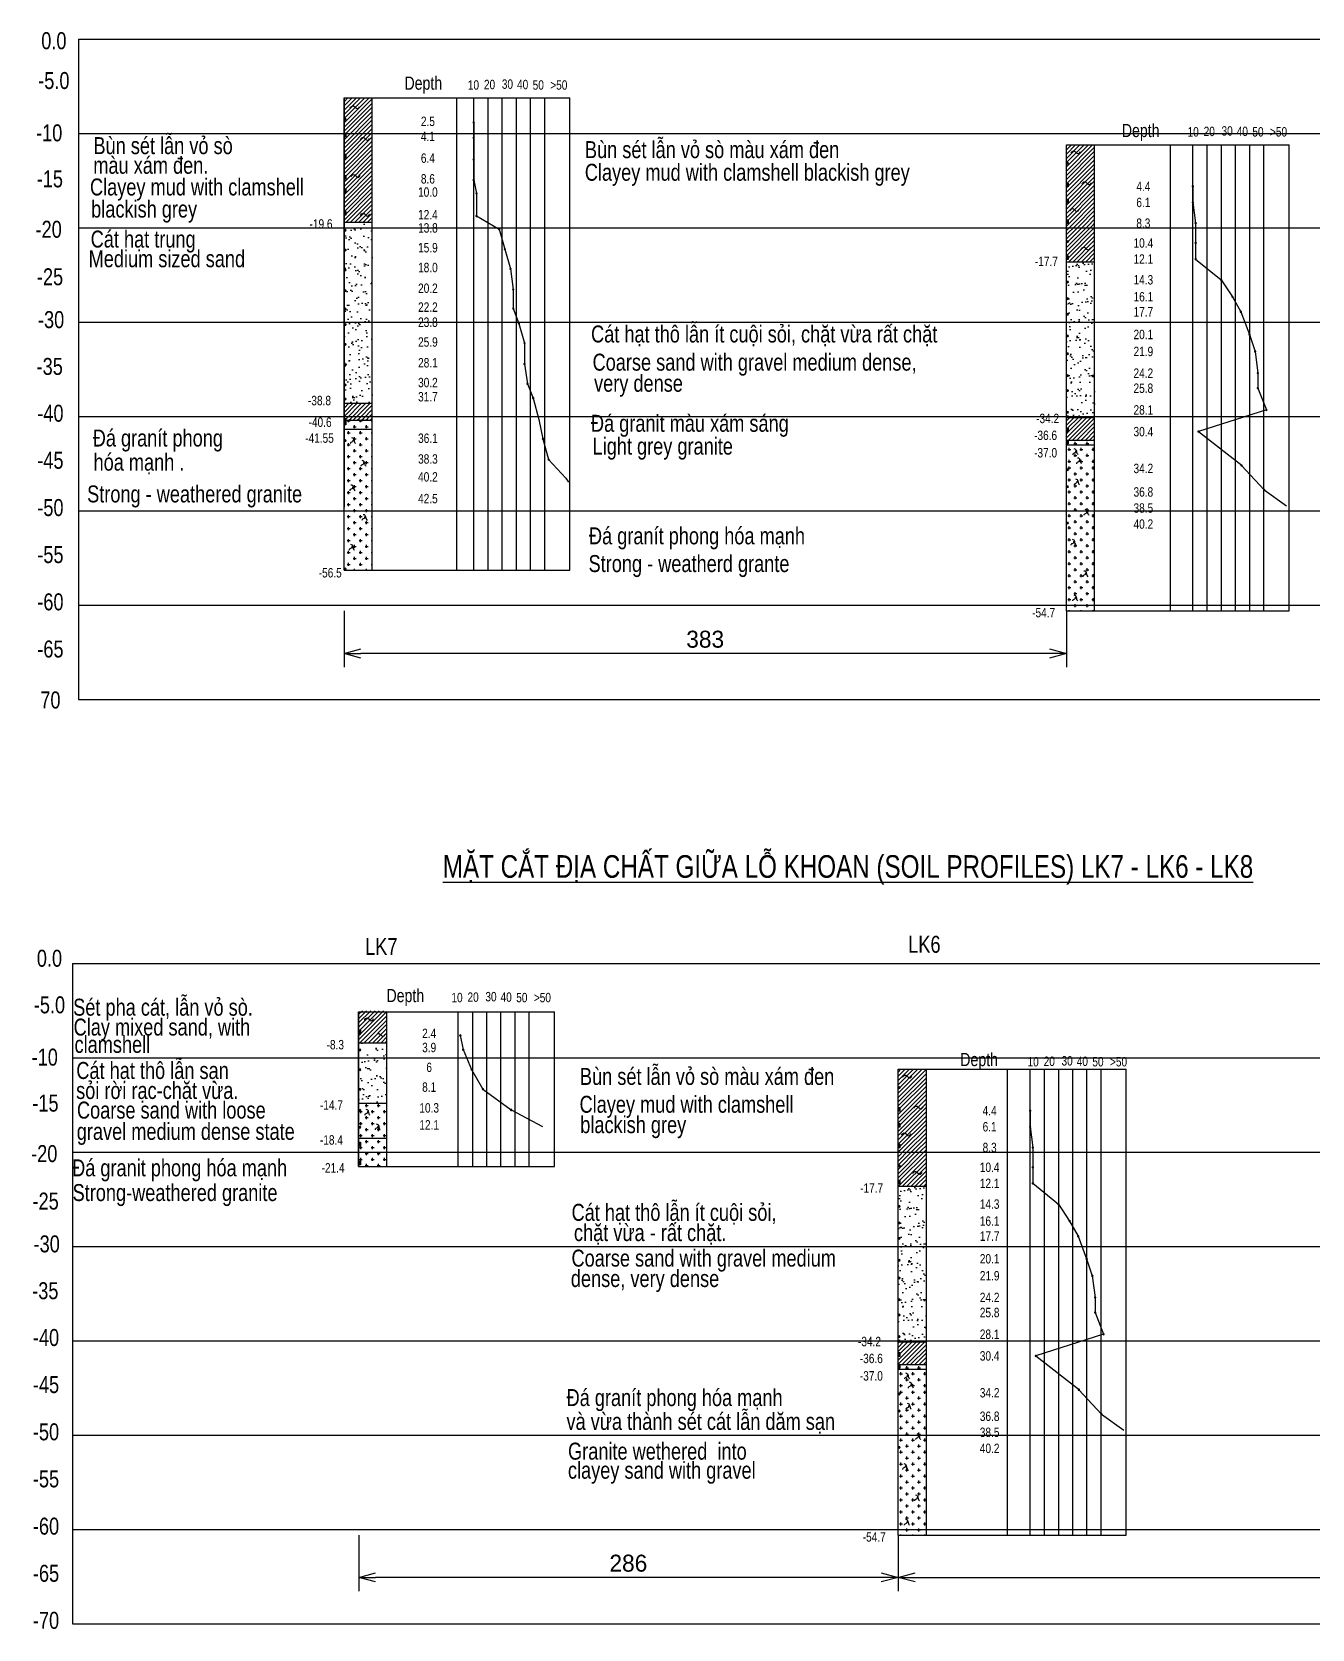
# Model space of a CAD drawing. Header units: millimetres. Extents: x -460 to 3871, y -2191 to 1614.
# Drawn here: x -460 to 219, y -568 to 279 of the extents above; entities that cross this region are included whole.
import ezdxf
from ezdxf.enums import TextEntityAlignment as Align

# ---------------------------------------------------------------- set-up
doc = ezdxf.new("R2010")
doc.units = ezdxf.units.MM
for name, color, linetype in [('03_Dimension line', 4, 'Continuous'), ('ANN-SMTEXT', 4, 'Continuous'), ('HATCH', 8, 'Continuous'), ('Layer1', 7, 'Continuous'), ('Layer3', 7, 'Continuous'), ('Layer4', 7, 'Continuous'), ('Layer5', 7, 'Continuous'), ('LEGEND', 7, 'Continuous')]:
    doc.layers.add(name, color=color, linetype=linetype)
doc.layers.add('SPT Lines', color=7, linetype='Continuous', lineweight=30)
doc.styles.add('Kich Thuoc', font='vn_vni.shx')
doc.styles.add('vn_vni', font='vn_vni.shx', dxfattribs={"width": 0.8})
doc.dimstyles.new('D500', dxfattribs={"dimscale": 6, "dimtxt": 1.5, "dimasz": 1.5, "dimexe": 1.2, "dimexo": 0, "dimgap": 0.5, "dimtad": 1, "dimdec": 0, "dimzin": 0, "dimdsep": 46, "dimtxsty": 'Kich Thuoc', "dimblk": 'OPEN30', "dimcen": 0.09, "dimclrd": 256, "dimclre": 256, "dimclrt": 256, "dimadec": 0, "dimazin": 0, "dimtfac": 1, "dimtdec": 0, "dimtmove": 0, "dimatfit": 3, "dimldrblk": 'OPEN30', "dimfxl": 1, "dimtolj": 1, "dimtzin": 0, "dimarcsym": 0})
pattern_1 = [(0, (-975.5136, -412.863), (3.175, 3.175), [1.5875, -4.7625]), (90, (-974.7198, -413.6568), (-3.175, 3.175), [1.5875, -4.7625])]

# ---------------------------------------------------------------- blocks, each defined once
blk = doc.blocks.new('WeaSym')
at = {"layer": 'Layer5'}
for points, knots in [([(0.29, 0.4), (0.22, 0.37), (0.1, 0.31), (-0.13, 0.23), (-0.3, -0.06), (-0.19, -0.64), (-0.96, -0.88), (-1.56, -1.18), (-1.63, -1.55), (-1.66, -1.7)], [0, 0, 0, 0, 0.248602, 0.391484, 0.732345, 1.135543, 1.988104, 2.650597, 3.069283, 3.069283, 3.069283, 3.069283]), ([(-1.03, 1.5), (-0.7, 1.41), (-0.06, 1.23), (0.35, 0.2), (0.38, -0.85), (0.85, -1.43), (1.06, -1.68)], [0, 0, 0, 0, 0.980013, 1.868212, 3.088691, 4.043605, 4.043605, 4.043605, 4.043605])]:
    blk.add_open_spline(points, degree=3, knots=knots, dxfattribs=at)
blk = doc.blocks.new('Mud')
at = {"layer": 'Layer1'}
blk.add_open_spline([(-2.54, -0.48), (-2.35, -0.21), (-2.01, 0.28), (-1.25, 0.76), (-0.41, 0.43), (0.13, -0.11), (0.69, -0.75), (1.53, -0.95), (2.04, -0.32), (2.26, 0.06), (2.38, 0.27)], degree=3, knots=[0, 0, 0, 0, 1.010535, 1.796684, 2.438777, 3.51977, 4.07449, 5.00931, 5.585625, 6.332998, 6.332998, 6.332998, 6.332998], dxfattribs=at)
blk = doc.blocks.new('_Open30')
at = {"color": 0, "linetype": 'ByBlock', "lineweight": -2}
for p, q in [((-1, 0.268), (0, 0)), ((0, 0), (-1, -0.268)), ((0, 0), (-1, 0))]:
    blk.add_line(p, q, dxfattribs=at)
blk = doc.blocks.new('*D9')
at = {"layer": '03_Dimension line', "lineweight": -2, "transparency": 16777216}
for p, q in [((-294.51, -27.86), (-294.51, -57.67)), ((88.49, -27.86), (88.49, -57.67)), ((79.49, -50.47), (-285.51, -50.47))]:
    blk.add_line(p, q, dxfattribs=at)
at = {"layer": 'DEFPOINTS', "color": 0, "transparency": 16777216}
for p in [(-294.51, -27.86), (88.49, -27.86), (-294.51, -50.47)]:
    blk.add_point(p, dxfattribs=at)
at = {"layer": '03_Dimension line', "lineweight": -2, "transparency": 16777216, "xscale": 9, "yscale": 9, "zscale": 9, "rotation": 180}
blk.add_blockref('_Open30', (-294.51, -50.47), dxfattribs=at)
at = {"layer": '03_Dimension line', "lineweight": -2, "transparency": 16777216, "xscale": 9, "yscale": 9, "zscale": 9}
blk.add_blockref('_Open30', (88.49, -50.47), dxfattribs=at)
at = {"layer": '03_Dimension line', "transparency": 16777216, "insert": (-103.01, -42.97), "char_height": 9, "attachment_point": 5, "style": 'Kich Thuoc'}
blk.add_mtext('\\A1;383', dxfattribs=at)
blk = doc.blocks.new('*D12')
at = {"layer": '03_Dimension line', "lineweight": -2, "transparency": 16777216}
for p, q in [((-286.74, -517.87), (-286.74, -547.51)), ((-0.75, -517.87), (-0.75, -547.51)), ((-9.75, -540.31), (-277.74, -540.31))]:
    blk.add_line(p, q, dxfattribs=at)
at = {"layer": 'DEFPOINTS', "color": 0, "transparency": 16777216}
for p in [(-286.74, -517.87), (-0.75, -517.87), (-286.74, -540.31)]:
    blk.add_point(p, dxfattribs=at)
at = {"layer": '03_Dimension line', "lineweight": -2, "transparency": 16777216, "xscale": 9, "yscale": 9, "zscale": 9, "rotation": 180}
blk.add_blockref('_Open30', (-286.74, -540.31), dxfattribs=at)
at = {"layer": '03_Dimension line', "lineweight": -2, "transparency": 16777216, "xscale": 9, "yscale": 9, "zscale": 9}
blk.add_blockref('_Open30', (-0.75, -540.31), dxfattribs=at)
at = {"layer": '03_Dimension line', "transparency": 16777216, "insert": (-143.75, -532.81), "char_height": 9, "attachment_point": 5, "style": 'Kich Thuoc'}
blk.add_mtext('\\A1;286', dxfattribs=at)
blk = doc.blocks.new('*D13')
at = {"layer": '03_Dimension line', "lineweight": -2, "transparency": 16777216}
for p, q in [((-0.75, -517.87), (-0.75, -547.51)), ((567.25, -517.87), (567.25, -547.51)), ((8.25, -540.31), (558.25, -540.31))]:
    blk.add_line(p, q, dxfattribs=at)
at = {"layer": 'DEFPOINTS', "color": 0, "transparency": 16777216}
for p in [(-0.75, -517.87), (567.25, -517.87), (567.25, -540.31)]:
    blk.add_point(p, dxfattribs=at)
at = {"layer": '03_Dimension line', "lineweight": -2, "transparency": 16777216, "xscale": 9, "yscale": 9, "zscale": 9, "rotation": 180}
blk.add_blockref('_Open30', (-0.75, -540.31), dxfattribs=at)
at = {"layer": '03_Dimension line', "lineweight": -2, "transparency": 16777216, "xscale": 9, "yscale": 9, "zscale": 9}
blk.add_blockref('_Open30', (567.25, -540.31), dxfattribs=at)
at = {"layer": '03_Dimension line', "transparency": 16777216, "insert": (283.25, -532.81), "char_height": 9, "attachment_point": 5, "style": 'Kich Thuoc'}
blk.add_mtext('\\A1;568', dxfattribs=at)

msp = doc.modelspace()

# ---------------------------------------------------------------- hatches: boundary and pattern name
at = {"layer": 'HATCH'}
h = msp.add_hatch(dxfattribs=at)
h.set_pattern_fill('ANSI31', color=256, scale=0.5, style=0)
h.paths.add_polyline_path([(-279.51, 244.14), (-294.51, 244.14), (-294.51, 231.14), (-279.51, 231.14)])
h.paths.add_polyline_path([(-279.51, 231.14), (-294.51, 231.14), (-294.51, 225.39), (-293.51, 225.39), (-293.51, 223.39), (-294.51, 223.39), (-294.51, 214.14), (-293.51, 214.14), (-293.51, 212.14), (-294.51, 212.14), (-294.51, 202.89), (-293.51, 202.89), (-293.51, 200.89), (-294.51, 200.89), (-294.51, 195.89), (-293.51, 195.89), (-293.51, 193.89), (-294.51, 193.89), (-294.51, 183.89), (-293.51, 183.89), (-293.51, 181.89), (-294.51, 181.89), (-294.51, 178.14), (-279.51, 178.14)])
h = msp.add_hatch(dxfattribs=at)
h.set_pattern_fill('ANSI31', color=256, scale=0.5, style=0)
h.paths.add_polyline_path([(103.49, 219.14), (88.49, 219.14), (88.49, 208.64), (103.49, 208.64)])
h.paths.add_polyline_path([(103.49, 208.64), (88.49, 208.64), (88.49, 198.89), (89.49, 198.89), (89.49, 196.89), (88.49, 196.89), (88.49, 190.39), (89.49, 190.39), (89.49, 188.39), (88.49, 188.39), (88.49, 179.39), (89.49, 179.39), (89.49, 177.39), (88.49, 177.39), (88.49, 176.14), (103.49, 176.14)])
h = msp.add_hatch(dxfattribs=at)
h.set_pattern_fill('ANSI31', color=256, scale=0.5, style=0)
h.paths.add_polyline_path([(103.49, 176.14), (88.49, 176.14), (88.49, 161.14), (103.49, 161.14)])
h.paths.add_polyline_path([(103.49, 161.14), (88.49, 161.14), (88.49, 160.39), (89.49, 160.39), (89.49, 158.39), (88.49, 158.39), (88.49, 157.14), (103.49, 157.14)])
h = msp.add_hatch(dxfattribs=at)
h.set_pattern_fill('ANSI31', color=256, scale=0.5, style=0)
h.paths.add_polyline_path([(103.49, 74.64), (88.49, 74.64), (88.49, 68.89), (89.49, 68.89), (89.49, 66.89), (88.49, 66.89), (88.49, 62.64), (89.49, 62.64), (103.49, 62.64)])
h = msp.add_hatch(dxfattribs=at)
h.set_pattern_fill('ANSI31', color=256, scale=0.5, style=0)
h.paths.add_polyline_path([(-271.75, -239.87), (-286.75, -239.87), (-286.75, -250.12), (-285.75, -250.12), (-285.75, -252.12), (-286.75, -252.12), (-286.75, -256.87), (-271.75, -256.87)])
h = msp.add_hatch(dxfattribs=at)
h.set_pattern_fill('ANSI31', color=256, scale=0.5, style=0)
h.paths.add_polyline_path([(14.25, -270.87), (-0.75, -270.87), (-0.75, -281.37), (14.25, -281.37)])
h.paths.add_polyline_path([(14.25, -281.37), (-0.75, -281.37), (-0.75, -291.12), (0.25, -291.12), (0.25, -293.12), (-0.75, -293.12), (-0.75, -299.62), (0.25, -299.62), (0.25, -301.62), (-0.75, -301.62), (-0.75, -310.62), (0.25, -310.62), (0.25, -312.62), (-0.75, -312.62), (-0.75, -313.87), (14.25, -313.87)])
h = msp.add_hatch(dxfattribs=at)
h.set_pattern_fill('ANSI31', color=256, scale=0.5, style=0)
h.paths.add_polyline_path([(14.25, -313.87), (-0.75, -313.87), (-0.75, -328.87), (14.25, -328.87)])
h.paths.add_polyline_path([(14.25, -328.87), (-0.75, -328.87), (-0.75, -329.62), (0.25, -329.62), (0.25, -331.62), (-0.75, -331.62), (-0.75, -332.87), (14.25, -332.87)])
h = msp.add_hatch(dxfattribs=at)
h.set_pattern_fill('ANSI31', color=256, scale=0.5, style=0)
h.paths.add_polyline_path([(14.25, -415.37), (-0.75, -415.37), (-0.75, -421.12), (0.25, -421.12), (0.25, -423.12), (-0.75, -423.12), (-0.75, -427.37), (0.25, -427.37), (14.25, -427.37)])
at = {"layer": 'Layer3'}
h = msp.add_hatch(dxfattribs=at)
h.set_pattern_fill('AR-SAND', color=256, scale=0.15, style=0)
h.set_pattern_definition([(37.5, (-975.5136, 54.137), (-0.240005, 7.3412), [0, -5.7912, 0, -6.477, 0, -6.19125]), (7.5, (-975.514, 54.137), (6.74285, 10.75238), [0, -3.1242, 0, -5.2197, 0, -2.00025]), (327.5, (-980.2, 54.137), (11.864886, 0.02156), [0, -1.905, 0, -6.858, 0, -8.9535]), (317.5, (-980.2, 54.137), (11.45335, 3.34394), [0, -0.9525, 0, -4.4958, 0, -5.1435])])
h.paths.add_polyline_path([(-279.51, 178.14), (-294.51, 178.14), (-294.51, 82.14), (-279.51, 82.14)])
h = msp.add_hatch(dxfattribs=at)
h.set_pattern_fill('AR-SAND', color=256, scale=0.15, style=0)
h.set_pattern_definition([(37.5, (-1012.5136, 29.137), (-0.240005, 7.3412), [0, -5.7912, 0, -6.477, 0, -6.19125]), (7.5, (-1012.514, 29.137), (6.74285, 10.75238), [0, -3.1242, 0, -5.2197, 0, -2.00025]), (327.5, (-1017.2, 29.137), (11.864886, 0.021558), [0, -1.905, 0, -6.858, 0, -8.9535]), (317.5, (-1017.2, 29.137), (11.45335, 3.34394), [0, -0.9525, 0, -4.4958, 0, -5.1435])])
h.paths.add_polyline_path([(103.49, 157.14), (88.49, 157.14), (88.49, 74.64), (103.49, 74.64)])
h = msp.add_hatch(dxfattribs=at)
h.set_pattern_fill('AR-SAND', color=256, scale=0.15, style=0)
h.set_pattern_definition([(37.5, (-1597.751, -429.867), (-0.240005, 7.341199), [0, -5.7912, 0, -6.477, 0, -6.19125]), (7.5, (-1597.751, -429.867), (6.74285, 10.75238), [0, -3.1242, 0, -5.2197, 0, -2.00025]), (327.5, (-1602.4374, -429.867), (11.864886, 0.021558), [0, -1.905, 0, -6.858, 0, -8.9535]), (317.5, (-1602.437, -429.867), (11.45335, 3.34394), [0, -0.9525, 0, -4.4958, 0, -5.1435])])
h.paths.add_polyline_path([(-271.75, -256.87), (-286.75, -256.87), (-286.75, -273.37), (-271.75, -273.37)])
h.paths.add_polyline_path([(-271.75, -273.37), (-286.75, -273.37), (-286.75, -288.87), (-271.75, -288.87)])
h = msp.add_hatch(dxfattribs=at)
h.set_pattern_fill('AR-SAND', color=256, scale=0.15, style=0)
h.set_pattern_definition([(37.5, (-1101.751, -460.867), (-0.240005, 7.3412), [0, -5.7912, 0, -6.477, 0, -6.19125]), (7.5, (-1101.751, -460.867), (6.74285, 10.75238), [0, -3.1242, 0, -5.2197, 0, -2.00025]), (327.5, (-1106.4374, -460.867), (11.864886, 0.021558), [0, -1.905, 0, -6.858, 0, -8.9535]), (317.5, (-1106.437, -460.867), (11.45335, 3.34394), [0, -0.9525, 0, -4.4958, 0, -5.1435])])
h.paths.add_polyline_path([(14.25, -332.87), (-0.75, -332.87), (-0.75, -415.37), (14.25, -415.37)])
at = {"layer": 'Layer4'}
h = msp.add_hatch(dxfattribs=at)
h.set_pattern_fill('ANSI31', color=256, scale=0.5, style=0)
h.set_pattern_definition([(45, (-975.5136, 54.137), (-1.122532, 1.122532), [])])
h.paths.add_polyline_path([(-279.51, 82.14), (-294.51, 82.14), (-294.51, 74.14), (-279.51, 74.14)])
h = msp.add_hatch(dxfattribs=at)
h.set_pattern_fill('ANSI31', color=256, scale=0.5, style=0)
h.set_pattern_definition([(45, (-975.5136, -412.863), (-1.122532, 1.122532), [])])
h.paths.add_polyline_path([(-279.51, 74.14), (-294.51, 74.14), (-294.51, 74.05), (-293.51, 74.05), (-293.51, 73.14), (-279.51, 73.14)])
at = {"layer": 'Layer5'}
h = msp.add_hatch(dxfattribs=at)
h.set_pattern_fill('CROSS', color=256, scale=0.5, style=0)
h.set_pattern_definition(pattern_1)
h.paths.add_polyline_path([(-279.51, 73.14), (-293.51, 73.14), (-293.51, 72.05), (-293.51, 70.76), (-294.51, 70.76), (-294.51, 68.39), (-279.51, 68.39)])
h = msp.add_hatch(dxfattribs=at)
h.set_pattern_fill('CROSS', color=256, scale=0.5, style=0)
h.set_pattern_definition(pattern_1)
h.paths.add_polyline_path([(-279.51, 68.39), (-294.51, 68.39), (-294.51, -6.36), (-279.51, -6.36)])
h = msp.add_hatch(dxfattribs=at)
h.set_pattern_fill('CROSS', color=256, scale=0.5, style=0)
h.set_pattern_definition([(0, (-1012.5136, 29.137), (3.175, 3.175), [1.5875, -4.7625]), (90, (-1011.7198, 28.3432), (-3.175, 3.175), [1.5875, -4.7625])])
h.paths.add_polyline_path([(103.49, 62.64), (89.49, 62.64), (89.49, 60.64), (88.49, 60.64), (88.49, 60.06), (103.49, 60.06)])
h.paths.add_polyline_path([(103.49, 60.06), (88.49, 60.06), (88.49, 49.14), (103.49, 49.14)])
h = msp.add_hatch(dxfattribs=at)
h.set_pattern_fill('CROSS', color=256, scale=0.5, style=0)
h.set_pattern_definition([(0, (-1012.5136, -437.863), (3.175, 3.175), [1.5875, -4.7625]), (90, (-1011.7198, -438.6568), (-3.175, 3.175), [1.5875, -4.7625])])
h.paths.add_polyline_path([(103.49, 49.14), (88.49, 49.14), (88.49, -27.86), (103.49, -27.86)])
h = msp.add_hatch(dxfattribs=at)
h.set_pattern_fill('CROSS', color=256, scale=0.5, style=0)
h.set_pattern_definition([(0, (-1597.751, -429.867), (3.175, 3.175), [1.5875, -4.7625]), (90, (-1596.9574, -430.661), (-3.175, 3.175), [1.5875, -4.7625])])
h.paths.add_polyline_path([(-271.75, -288.87), (-286.75, -288.87), (-286.75, -309.62), (-285.75, -309.62), (-285.75, -311.62), (-286.75, -311.62), (-286.75, -319.62), (-285.75, -319.62), (-285.75, -321.62), (-286.75, -321.62), (-286.75, -322.37), (-271.75, -322.37)])
h = msp.add_hatch(dxfattribs=at)
h.set_pattern_fill('CROSS', color=256, scale=0.5, style=0)
h.set_pattern_definition([(0, (-1101.751, -460.867), (3.175, 3.175), [1.5875, -4.7625]), (90, (-1100.9574, -461.661), (-3.175, 3.175), [1.5875, -4.7625])])
h.paths.add_polyline_path([(14.25, -427.37), (0.25, -427.37), (0.25, -429.37), (-0.75, -429.37), (-0.75, -429.94), (14.25, -429.94)])
h.paths.add_polyline_path([(14.25, -429.94), (-0.75, -429.94), (-0.75, -440.87), (14.25, -440.87)])
h = msp.add_hatch(dxfattribs=at)
h.set_pattern_fill('CROSS', color=256, scale=0.5, style=0)
h.set_pattern_definition([(0, (-1101.751, -927.867), (3.175, 3.175), [1.5875, -4.7625]), (90, (-1100.9574, -928.661), (-3.175, 3.175), [1.5875, -4.7625])])
h.paths.add_polyline_path([(14.25, -440.87), (-0.75, -440.87), (-0.75, -517.87), (14.25, -517.87)])

# ---------------------------------------------------------------- linework, layer by layer
for p, q in [((-294.51, 74.14), (-294.51, 244.14)), ((-279.51, 74.14), (-279.51, 244.14)), ((-234.76, 73.45), (-234.76, 244.14)), ((-234.76, 73.45), (-234.76, 243.45)), ((-225.76, 73.45), (-225.76, 244.14)), ((-218.26, 244.14), (-218.26, 73.45)), ((-210.76, 244.14), (-210.76, 73.45)), ((-203.26, 244.14), (-203.26, 73.45)), ((-195.76, 244.14), (-195.76, 73.45)), ((-188.26, 244.14), (-188.26, 73.45)), ((-174.76, 73.45), (-174.76, 244.14)), ((88.49, -24.86), (88.49, 219.14)), ((88.49, 49.14), (88.49, 219.14)), ((88.49, 73.14), (88.49, 219.14)), ((103.49, 49.14), (103.49, 219.14)), ((143.66, 49.14), (143.66, 219.14)), ((155.54, 49.14), (155.54, 219.14)), ((163.04, 219.14), (163.04, 49.14)), ((170.54, 219.14), (170.54, 49.14)), ((178.04, 219.14), (178.04, 49.14)), ((185.54, 219.14), (185.54, 49.14)), ((193.04, 219.14), (193.04, 49.14)), ((206.54, 49.14), (206.54, 219.14)), ((-294.51, -6.36), (-294.51, 74.14)), ((-279.51, -6.36), (-279.51, 74.14)), ((-234.76, -6.36), (-234.76, 73.45)), ((-234.76, -6.36), (-234.76, 73.45)), ((-225.76, -6.36), (-225.76, 73.45)), ((-218.26, 73.45), (-218.26, -6.36)), ((-210.76, 73.45), (-210.76, -6.36)), ((-203.26, 73.45), (-203.26, -6.36)), ((-195.76, 73.45), (-195.76, -6.36)), ((-188.26, 73.45), (-188.26, -6.36)), ((-174.76, -6.36), (-174.76, 73.45)), ((88.49, -27.86), (88.49, 49.14)), ((103.49, -27.86), (103.49, 49.14)), ((143.66, -27.86), (143.66, 49.14)), ((155.54, -27.86), (155.54, 49.14)), ((163.04, 49.14), (163.04, -27.86)), ((170.54, 49.14), (170.54, -27.86)), ((178.04, 49.14), (178.04, -27.86)), ((185.54, 49.14), (185.54, -27.86)), ((193.04, 49.14), (193.04, -27.86)), ((206.54, -27.86), (206.54, 49.14)), ((-286.75, -322.37), (-286.75, -240.37)), ((-286.75, -322.37), (-286.75, -240.37)), ((-286.74, -322.37), (-286.74, -240.37)), ((-271.75, -322.37), (-271.75, -240.37)), ((-233.96, -322.37), (-233.96, -240.37)), ((-233.96, -321.91), (-233.96, -240.37)), ((-226.46, -240.37), (-226.46, -322.37)), ((-218.96, -240.37), (-218.96, -322.37)), ((-211.46, -240.37), (-211.46, -322.37)), ((-203.96, -240.37), (-203.96, -322.37)), ((-196.46, -240.37), (-196.46, -322.37)), ((-182.96, -322.37), (-182.96, -240.37)), ((-0.75, -416.87), (-0.75, -270.87)), ((-0.75, -440.87), (-0.75, -270.87)), ((-0.75, -514.87), (-0.75, -270.87)), ((14.25, -440.87), (14.25, -270.87)), ((57.36, -440.87), (57.36, -270.87)), ((69.24, -440.87), (69.24, -270.87)), ((76.74, -270.87), (76.74, -440.87)), ((84.24, -270.87), (84.24, -440.87)), ((91.74, -270.87), (91.74, -440.87)), ((99.24, -270.87), (99.24, -440.87)), ((106.74, -270.87), (106.74, -440.87)), ((120.24, -440.87), (120.24, -270.87)), ((-0.75, -517.87), (-0.75, -440.87)), ((14.25, -517.87), (14.25, -440.87)), ((57.36, -517.87), (57.36, -440.87)), ((69.24, -517.87), (69.24, -440.87)), ((76.74, -440.87), (76.74, -517.87)), ((84.24, -440.87), (84.24, -517.87)), ((91.74, -440.87), (91.74, -517.87)), ((99.24, -440.87), (99.24, -517.87)), ((106.74, -440.87), (106.74, -517.87)), ((120.24, -517.87), (120.24, -440.87))]:
    msp.add_line(p, q)
at = {"color": 5}
for points in [[(-435.32, 275.14), (348.21, 275.14)], [(-435.32, 225.14), (348.21, 225.14)], [(-435.32, 175.14), (348.21, 175.14)], [(-435.32, 125.14), (348.21, 125.14)], [(-435.32, 75.14), (348.21, 75.14)], [(-435.32, 25.14), (348.21, 25.14)], [(-435.32, -24.86), (348.21, -24.86)], [(-435.32, -74.86), (348.21, -74.86)], [(-438.44, -214.87), (749.59, -214.87)], [(-438.44, -264.87), (749.59, -264.87)], [(-438.44, -314.87), (749.59, -314.87)], [(-438.44, -364.87), (749.59, -364.87)], [(-438.44, -414.87), (749.59, -414.87)], [(-438.44, -464.87), (749.59, -464.87)], [(-438.44, -514.87), (749.59, -514.87)], [(-438.44, -564.87), (749.59, -564.87)]]:
    msp.add_lwpolyline(points, dxfattribs=at)
for points in [[(-294.51, 244.14), (-174.76, 244.14)], [(88.49, 219.14), (206.54, 219.14)], [(-286.75, -240.37), (-182.96, -240.37)], [(-0.75, -270.87), (120.24, -270.87)]]:
    msp.add_lwpolyline(points)
for points in [[(-294.51, 223.39), (-294.51, 225.39), (-293.51, 225.39), (-293.51, 223.39)], [(-294.51, 212.14), (-294.51, 214.14), (-293.51, 214.14), (-293.51, 212.14)], [(-294.51, 200.89), (-294.51, 202.89), (-293.51, 202.89), (-293.51, 200.89)], [(-294.51, 193.89), (-294.51, 195.89), (-293.51, 195.89), (-293.51, 193.89)], [(88.49, 196.89), (88.49, 198.89), (89.49, 198.89), (89.49, 196.89)], [(88.49, 188.39), (88.49, 190.39), (89.49, 190.39), (89.49, 188.39)], [(-294.51, 181.89), (-294.51, 183.89), (-293.51, 183.89), (-293.51, 181.89)], [(88.49, 177.39), (88.49, 179.39), (89.49, 179.39), (89.49, 177.39)], [(88.49, 158.39), (88.49, 160.39), (89.49, 160.39), (89.49, 158.39)], [(-294.51, 72.05), (-294.51, 74.05), (-293.51, 74.05), (-293.51, 72.05)], [(-294.51, 70.76), (-294.51, 72.76), (-293.51, 72.76), (-293.51, 70.76)], [(88.49, 66.89), (88.49, 68.89), (89.49, 68.89), (89.49, 66.89)], [(88.49, 60.64), (88.49, 62.64), (89.49, 62.64), (89.49, 60.64)], [(-286.75, -252.12), (-286.75, -250.12), (-285.75, -250.12), (-285.75, -252.12)], [(-0.75, -293.12), (-0.75, -291.12), (0.25, -291.12), (0.25, -293.12)], [(-0.75, -301.62), (-0.75, -299.62), (0.25, -299.62), (0.25, -301.62)], [(-286.75, -311.62), (-286.75, -309.62), (-285.75, -309.62), (-285.75, -311.62)], [(-0.75, -312.62), (-0.75, -310.62), (0.25, -310.62), (0.25, -312.62)], [(-286.75, -321.62), (-286.75, -319.62), (-285.75, -319.62), (-285.75, -321.62)], [(-0.75, -331.62), (-0.75, -329.62), (0.25, -329.62), (0.25, -331.62)], [(-0.75, -423.12), (-0.75, -421.12), (0.25, -421.12), (0.25, -423.12)], [(-0.75, -429.37), (-0.75, -427.37), (0.25, -427.37), (0.25, -429.37)]]:
    msp.add_lwpolyline(points, close=True)
for points in [[(-294.51, 225.39), (-293.51, 225.39), (-294.51, 223.39), (-293.51, 223.39)], [(-294.51, 214.14), (-293.51, 214.14), (-294.51, 212.14), (-293.51, 212.14)], [(-294.51, 202.89), (-293.51, 202.89), (-294.51, 200.89), (-293.51, 200.89)], [(-294.51, 195.89), (-293.51, 195.89), (-294.51, 193.89), (-293.51, 193.89)], [(88.49, 198.89), (89.49, 198.89), (88.49, 196.89), (89.49, 196.89)], [(88.49, 190.39), (89.49, 190.39), (88.49, 188.39), (89.49, 188.39)], [(-294.51, 183.89), (-293.51, 183.89), (-294.51, 181.89), (-293.51, 181.89)], [(88.49, 179.39), (89.49, 179.39), (88.49, 177.39), (89.49, 177.39)], [(88.49, 160.39), (89.49, 160.39), (88.49, 158.39), (89.49, 158.39)], [(-294.51, 74.05), (-293.51, 74.05), (-294.51, 72.05), (-293.51, 72.05)], [(-294.51, 72.76), (-293.51, 72.76), (-294.51, 70.76), (-293.51, 70.76)], [(88.49, 68.89), (89.49, 68.89), (88.49, 66.89), (89.49, 66.89)], [(88.49, 62.64), (89.49, 62.64), (88.49, 60.64), (89.49, 60.64)], [(-286.75, -250.12), (-285.75, -250.12), (-286.75, -252.12), (-285.75, -252.12)], [(-0.75, -291.12), (0.25, -291.12), (-0.75, -293.12), (0.25, -293.12)], [(-0.75, -299.62), (0.25, -299.62), (-0.75, -301.62), (0.25, -301.62)], [(-286.75, -309.62), (-285.75, -309.62), (-286.75, -311.62), (-285.75, -311.62)], [(-0.75, -310.62), (0.25, -310.62), (-0.75, -312.62), (0.25, -312.62)], [(-286.75, -319.62), (-285.75, -319.62), (-286.75, -321.62), (-285.75, -321.62)], [(-0.75, -329.62), (0.25, -329.62), (-0.75, -331.62), (0.25, -331.62)], [(-0.75, -421.12), (0.25, -421.12), (-0.75, -423.12), (0.25, -423.12)], [(-0.75, -427.37), (0.25, -427.37), (-0.75, -429.37), (0.25, -429.37)]]:
    msp.add_solid(points)
at = {"layer": 'Layer1'}
for p, q in [((-435.32, 275.14), (-435.32, -74.86)), ((-435.32, 260.49), (-435.32, -64.48)), ((-294.51, 244.14), (-294.51, 27.14)), ((88.49, 216.4), (88.49, 219.14)), ((-438.44, -214.87), (-438.44, -564.87)), ((-286.75, -314.87), (-286.75, -240.37))]:
    msp.add_line(p, q, dxfattribs=at)
at = {"layer": 'Layer1', "color": 5, "const_width": 0.75}
msp.add_lwpolyline([(-0.38, -322.12, 1), (0.37, -322.12, 1)], format="xyb", close=True, dxfattribs=at)
at = {"layer": 'LEGEND'}
for p, q in [((-294.51, 178.14), (-279.51, 178.14)), ((88.49, 157.14), (103.49, 157.14)), ((-294.51, 82.14), (-279.51, 82.14)), ((-294.51, 73.14), (-279.51, 73.14)), ((-294.51, 68.39), (-279.51, 68.39)), ((88.49, 74.64), (103.49, 74.64)), ((88.49, 62.64), (103.49, 62.64)), ((88.49, 60.06), (103.49, 60.06)), ((-294.51, -6.36), (-174.76, -6.36)), ((88.49, -27.86), (103.49, -27.86)), ((103.49, -27.86), (206.54, -27.86)), ((-286.75, -256.87), (-271.75, -256.87)), ((-286.75, -288.87), (-271.75, -288.87)), ((-286.75, -307.37), (-271.75, -307.37)), ((-286.75, -322.37), (-182.96, -322.37)), ((-286.75, -322.37), (-271.75, -322.37)), ((-0.75, -332.87), (14.25, -332.87)), ((-0.75, -415.37), (14.25, -415.37)), ((-0.75, -427.37), (14.25, -427.37)), ((-0.75, -429.94), (14.25, -429.94)), ((-0.75, -517.87), (14.25, -517.87)), ((14.25, -517.87), (120.24, -517.87))]:
    msp.add_line(p, q, dxfattribs=at)
for centre, start, end in [((-293.76, 232.64), 0, 180), ((-293.76, 232.64), 180, 0), ((89.24, 209.39), 0, 180), ((89.24, 209.39), 180, 0), ((-293.76, 173.89), 0, 180), ((-293.76, 173.89), 180, 0), ((-293.76, 163.39), 0, 180), ((-293.76, 163.39), 180, 0), ((89.24, 167.89), 0, 180), ((89.24, 167.89), 180, 0), ((-293.76, 152.89), 0, 180), ((-293.76, 152.89), 180, 0), ((89.24, 146.39), 0, 180), ((89.24, 146.39), 180, 0), ((-293.76, 141.89), 0, 180), ((-293.76, 141.89), 180, 0), ((89.24, 137.64), 0, 180), ((89.24, 137.64), 180, 0), ((-293.76, 132.14), 0, 180), ((-293.76, 132.14), 180, 0), ((89.24, 129.39), 0, 180), ((89.24, 129.39), 180, 0), ((-293.76, 123.89), 0, 180), ((-293.76, 123.89), 180, 0), ((-293.76, 113.39), 0, 180), ((-293.76, 113.39), 180, 0), ((89.24, 117.89), 0, 180), ((89.24, 117.89), 180, 0), ((-293.76, 102.39), 0, 180), ((-293.76, 102.39), 180, 0), ((89.24, 108.39), 0, 180), ((89.24, 108.39), 180, 0), ((89.24, 96.89), 0, 180), ((89.24, 96.89), 180, 0), ((-293.76, 91.89), 0, 180), ((-293.76, 91.89), 180, 0), ((-293.76, 84.39), 0, 180), ((89.24, 88.89), 0, 180), ((89.24, 88.89), 180, 0), ((-293.76, 84.39), 180, 0), ((89.24, 77.39), 0, 180), ((89.24, 77.39), 180, 0), ((-293.76, 62.39), 0, 180), ((-293.76, 62.39), 180, 0), ((89.24, 46.89), 0, 180), ((89.24, 46.89), 180, 0), ((89.24, 37.89), 0, 180), ((89.24, 37.89), 180, 0), ((89.24, 18.64), 0, 180), ((89.24, 18.64), 180, 0), ((-293.76, -5.61), 0, 180), ((-293.76, -5.61), 180, 0), ((-286, -260.62), 0, 180), ((-286, -260.62), 180, 0), ((-286, -271.12), 0, 180), ((-286, -271.12), 180, 0), ((-286, -281.62), 0, 180), ((-286, -281.62), 180, 0), ((0, -280.62), 0, 180), ((0, -280.62), 180, 0), ((-286, -292.62), 0, 180), ((-286, -292.62), 180, 0), ((-286, -301.62), 0, 180), ((-286, -301.62), 180, 0), ((0, -343.62), 0, 180), ((0, -343.62), 180, 0), ((0, -352.37), 0, 180), ((0, -352.37), 180, 0), ((0, -360.62), 0, 180), ((0, -360.62), 180, 0), ((0, -372.12), 0, 180), ((0, -372.12), 180, 0), ((0, -381.62), 0, 180), ((0, -381.62), 180, 0), ((0, -393.12), 0, 180), ((0, -393.12), 180, 0), ((0, -401.12), 0, 180), ((0, -401.12), 180, 0), ((0, -412.62), 0, 180), ((0, -412.62), 180, 0), ((0, -443.12), 0, 180), ((0, -443.12), 180, 0), ((0, -452.12), 0, 180), ((0, -452.12), 180, 0), ((0, -471.37), 0, 180), ((0, -471.37), 180, 0)]:
    msp.add_arc(centre, 0.375, start, end, dxfattribs=at)
at = {"layer": 'LEGEND', "color": 1}
for centre, major_axis, start_param, end_param in [((-225.76, 230.95), (0.375, 0), 0, 3.141593), ((-225.76, 230.95), (0.375, 0), 3.141593, 6.283185), ((-225.76, 222.95), (-0.375, 0), 3.141593, 6.283185), ((-225.76, 222.95), (-0.375, 0), 0, 3.141593), ((-225.76, 211.45), (-0.375, 0), 3.141593, 6.283185), ((-225.76, 211.45), (-0.375, 0), 0, 3.141593), ((-225.76, 200.45), (-0.375, 0), 3.141593, 6.283185), ((-225.76, 200.45), (-0.375, 0), 0, 3.141593), ((155.54, 197.14), (0.375, 0), 0, 3.141593), ((155.54, 197.14), (0.375, 0), 3.141593, 6.283185), ((-224.26, 193.45), (-0.375, 0), 3.141593, 6.283185), ((-224.26, 193.45), (-0.375, 0), 0, 3.141593), ((155.54, 188.64), (-0.375, 0), 3.141593, 6.283185), ((155.54, 188.64), (-0.375, 0), 0, 3.141593), ((-224.26, 181.45), (-0.375, 0), 3.141593, 6.283185), ((-224.26, 181.45), (-0.375, 0), 0, 3.141593), ((157.04, 177.64), (-0.375, 0), 3.141593, 6.283185), ((-212.26, 174.45), (-0.375, 0), 3.141593, 6.283185), ((-212.26, 174.45), (-0.375, 0), 0, 3.141593), ((157.04, 177.64), (-0.375, 0), 0, 3.141593), ((-209.26, 163.95), (-0.375, 0), 3.141593, 6.283185), ((-209.26, 163.95), (-0.375, 0), 0, 3.141593), ((157.04, 167.14), (-0.375, 0), 3.141593, 6.283185), ((157.04, 167.14), (-0.375, 0), 0, 3.141593), ((-206.26, 153.45), (-0.375, 0), 3.141593, 6.283185), ((-206.26, 153.45), (-0.375, 0), 0, 3.141593), ((157.04, 158.64), (-0.375, 0), 3.141593, 6.283185), ((157.04, 158.64), (-0.375, 0), 0, 3.141593), ((170.54, 147.64), (-0.375, 0), 3.141593, 6.283185), ((170.54, 147.64), (-0.375, 0), 0, 3.141593), ((-204.76, 142.45), (-0.375, 0), 3.141593, 6.283185), ((-204.76, 142.45), (-0.375, 0), 0, 3.141593), ((176.54, 138.64), (-0.375, 0), 3.141593, 6.283185), ((176.54, 138.64), (-0.375, 0), 0, 3.141593), ((-204.76, 132.45), (-0.375, 0), 3.141593, 6.283185), ((-204.76, 132.45), (-0.375, 0), 0, 3.141593), ((181.04, 130.64), (-0.375, 0), 3.141593, 6.283185), ((181.04, 130.64), (-0.375, 0), 0, 3.141593), ((-201.76, 124.45), (0.375, 0), 0, 3.141593), ((-201.76, 124.45), (0.375, 0), 3.141593, 6.283185), ((185.54, 118.64), (0.375, 0), 0, 3.141593), ((185.54, 118.64), (0.375, 0), 3.141593, 6.283185), ((-198.76, 113.95), (0.375, 0), 0, 3.141593), ((-198.76, 113.95), (0.375, 0), 3.141593, 6.283185), ((-198.76, 102.95), (0.375, 0), 0, 3.141593), ((-198.76, 102.95), (0.375, 0), 3.141593, 6.283185), ((188.54, 109.64), (0.375, 0), 0, 3.141593), ((188.54, 109.64), (0.375, 0), 3.141593, 6.283185), ((190.04, 98.14), (0.375, 0), 0, 3.141593), ((190.04, 98.14), (0.375, 0), 3.141593, 6.283185), ((-197.26, 92.45), (0.375, 0), 0, 3.141593), ((-197.26, 92.45), (0.375, 0), 3.141593, 6.283185), ((-194.26, 84.95), (0.375, 0), 0, 3.141593), ((-194.26, 84.95), (0.375, 0), 3.141593, 6.283185), ((190.04, 90.14), (0.375, 0), 0, 3.141593), ((190.04, 90.14), (0.375, 0), 3.141593, 6.283185), ((194.54, 78.64), (0.375, 0), 0, 3.141593), ((194.54, 78.64), (0.375, 0), 3.141593, 6.283185), ((-189.02, 63.32), (0.375, 0), 0, 3.141593), ((-189.02, 63.32), (0.375, 0), 3.141593, 6.283185), ((158.54, 67.14), (0.375, 0), 0, 3.141593), ((158.54, 67.14), (0.375, 0), 3.141593, 6.283185), ((-186.02, 52.32), (0.375, 0), 0, 3.141593), ((-186.02, 52.32), (0.375, 0), 3.141593, 6.283185), ((181.4, 49.21), (0.375, 0), 0, 3.141593), ((181.4, 49.21), (0.375, 0), 3.141593, 6.283185), ((193.4, 36.21), (0.375, 0), 0, 3.141593), ((193.4, 36.21), (0.375, 0), 3.141593, 6.283185), ((-232.85, -252.98), (-0.375, 0), 3.141593, 6.283185), ((-232.85, -252.98), (-0.375, 0), 0, 3.141593), ((-231.35, -260.48), (-0.375, 0), 3.141593, 6.283185), ((-231.35, -260.48), (-0.375, 0), 0, 3.141593), ((-226.85, -270.98), (-0.375, 0), 3.141593, 6.283185), ((-226.85, -270.98), (-0.375, 0), 0, 3.141593), ((-220.85, -281.48), (-0.375, 0), 3.141593, 6.283185), ((-220.85, -281.48), (-0.375, 0), 0, 3.141593), ((-205.85, -292.48), (-0.375, 0), 3.141593, 6.283185), ((-205.85, -292.48), (-0.375, 0), 0, 3.141593), ((69.24, -292.87), (0.375, 0), 0, 3.141593), ((69.24, -292.87), (0.375, 0), 3.141593, 6.283185), ((69.24, -301.37), (-0.375, 0), 3.141593, 6.283185), ((69.24, -301.37), (-0.375, 0), 0, 3.141593), ((70.74, -312.37), (-0.375, 0), 3.141593, 6.283185), ((70.74, -312.37), (-0.375, 0), 0, 3.141593), ((70.74, -322.87), (-0.375, 0), 3.141593, 6.283185), ((70.74, -322.87), (-0.375, 0), 0, 3.141593), ((70.74, -331.37), (-0.375, 0), 3.141593, 6.283185), ((70.74, -331.37), (-0.375, 0), 0, 3.141593), ((84.24, -342.37), (-0.375, 0), 3.141593, 6.283185), ((84.24, -342.37), (-0.375, 0), 0, 3.141593), ((90.24, -351.37), (-0.375, 0), 3.141593, 6.283185), ((90.24, -351.37), (-0.375, 0), 0, 3.141593), ((94.74, -359.37), (-0.375, 0), 3.141593, 6.283185), ((94.74, -359.37), (-0.375, 0), 0, 3.141593), ((99.24, -371.37), (0.375, 0), 0, 3.141593), ((99.24, -371.37), (0.375, 0), 3.141593, 6.283185), ((102.24, -380.37), (0.375, 0), 0, 3.141593), ((102.24, -380.37), (0.375, 0), 3.141593, 6.283185), ((103.74, -391.87), (0.375, 0), 0, 3.141593), ((103.74, -391.87), (0.375, 0), 3.141593, 6.283185), ((103.74, -399.87), (0.375, 0), 0, 3.141593), ((103.74, -399.87), (0.375, 0), 3.141593, 6.283185), ((108.24, -411.37), (0.375, 0), 0, 3.141593), ((108.24, -411.37), (0.375, 0), 3.141593, 6.283185), ((72.24, -422.87), (0.375, 0), 0, 3.141593), ((72.24, -422.87), (0.375, 0), 3.141593, 6.283185), ((95.1, -440.79), (0.375, 0), 0, 3.141593), ((95.1, -440.79), (0.375, 0), 3.141593, 6.283185), ((107.1, -453.79), (0.375, 0), 0, 3.141593), ((107.1, -453.79), (0.375, 0), 3.141593, 6.283185)]:
    msp.add_ellipse(centre, major_axis=major_axis, ratio=0.666667, start_param=start_param, end_param=end_param, dxfattribs=at)
at = {"layer": 'SPT Lines', "color": 1}
for p, q in [((-225.76, 230.95), (-225.76, 222.95)), ((-225.76, 222.95), (-225.76, 211.45)), ((-225.76, 211.45), (-225.76, 200.45)), ((-225.76, 200.45), (-224.26, 193.45)), ((155.54, 197.14), (155.54, 188.64)), ((-224.26, 193.45), (-224.26, 181.45)), ((155.54, 188.64), (157.04, 177.64)), ((-224.26, 181.45), (-212.26, 174.45)), ((-212.26, 174.45), (-209.26, 163.95)), ((157.04, 177.64), (157.04, 167.14)), ((-209.26, 163.95), (-206.26, 153.45)), ((157.04, 167.14), (157.04, 158.64)), ((-206.26, 153.45), (-204.76, 142.45)), ((157.04, 158.64), (170.54, 147.64)), ((170.54, 147.64), (176.54, 138.64)), ((-204.76, 142.45), (-204.76, 132.45)), ((176.54, 138.64), (181.04, 130.64)), ((-204.76, 132.45), (-201.76, 124.45)), ((181.04, 130.64), (185.54, 118.64)), ((-201.76, 124.45), (-198.76, 113.95)), ((185.54, 118.64), (188.54, 109.64)), ((-198.76, 113.95), (-198.76, 102.95)), ((-198.76, 102.95), (-197.26, 92.45)), ((188.54, 109.64), (190.04, 98.14)), ((190.04, 98.14), (190.04, 90.14)), ((-197.26, 92.45), (-194.26, 84.95)), ((-194.26, 84.95), (-191.24, 73.52)), ((190.04, 90.14), (194.54, 78.64)), ((194.54, 78.64), (158.54, 67.14)), ((-191.24, 73.52), (-189.02, 63.32)), ((-189.02, 63.32), (-186.02, 52.32)), ((158.54, 67.14), (181.78, 49.21)), ((-186.02, 52.32), (-176.92, 42.43)), ((-176.92, 42.43), (-175.48, 40.4)), ((181.4, 49.21), (193.4, 36.21)), ((193.4, 36.21), (205.2, 27.77)), ((-232.85, -252.98), (-231.35, -260.48)), ((-231.35, -260.48), (-226.85, -270.98)), ((-226.85, -270.98), (-220.85, -281.48)), ((-220.85, -281.48), (-205.85, -292.48)), ((-205.85, -292.48), (-189.21, -301.16)), ((69.24, -292.87), (69.24, -301.37)), ((69.24, -301.37), (70.74, -312.37)), ((70.74, -312.37), (70.74, -322.87)), ((70.74, -322.87), (70.74, -331.37)), ((70.74, -331.37), (84.24, -342.37)), ((84.24, -342.37), (90.24, -351.37)), ((90.24, -351.37), (94.74, -359.37)), ((94.74, -359.37), (99.24, -371.37)), ((99.24, -371.37), (102.24, -380.37)), ((102.24, -380.37), (103.74, -391.87)), ((103.74, -391.87), (103.74, -399.87)), ((103.74, -399.87), (108.24, -411.37)), ((108.24, -411.37), (72.24, -422.87)), ((72.24, -422.87), (95.48, -440.79)), ((95.1, -440.79), (107.1, -453.79)), ((107.1, -453.79), (118.9, -462.24))]:
    msp.add_line(p, q, dxfattribs=at)

# ---------------------------------------------------------------- block references
at = {"layer": 'Layer1'}
for p in [(-288.68, 239.18), (-283.3, 222.45), (93.44, 215.34), (-288.28, 202.74), (99.36, 198.94), (-283.3, 182.23), (92.9, 184.7), (98.82, 164.27), (-281.29, -244.36), (-275.1, -252.55), (4.2, -274.67), (10.12, -291.06), (3.66, -305.31)]:
    msp.add_blockref('Mud', p, dxfattribs=at)
at = {"layer": 'Layer1', "color": 5}
msp.add_blockref('Mud', (9.59, -325.74), dxfattribs=at)
at = {"layer": 'Layer5'}
for p in [(-289.51, 62.49), (-283.95, 50.46), (93.55, 56.62), (95.49, 51.83), (-289.82, 37.5), (94.32, 40.59), (99.4, 24.47), (-283.33, 21.77), (92.52, 8.64), (-290.13, 6.03), (98.8, -8.08), (93.42, -20.92), (-281.9, -293.56), (-276.38, -301.28), (4.31, -433.39), (6.25, -438.18), (5.08, -449.41), (10.16, -465.54), (3.29, -481.36), (9.56, -498.08), (4.18, -510.92)]:
    msp.add_blockref('WeaSym', p, dxfattribs=at)

# ---------------------------------------------------------------- texts
at = {"layer": 'ANN-SMTEXT', "color": 4, "style": 'vn_vni', "width": 0.8}
msp.add_text('%%UMAËT CAÉT ÑÒA CHAÁT GIÖÕA LOÃ KHOAN (SOIL PROFILES) LK7 - LK6 - LK8', height=12, dxfattribs=at).set_placement((-242.15, -169.4))
at = {"layer": 'Layer1', "color": 4, "style": 'vn_vni', "width": 0.8}
for s, p in [('LK7', (-283.3, -210.31)), ('LK6', (4.65, -209.16))]:
    msp.add_text(s, height=9, dxfattribs=at).set_placement(p)
at = {"layer": 'LEGEND', "color": 4, "style": 'vn_vni', "width": 0.8}
for s, height, p in [('0.0', 9, (-448.36, 274.39)), ('-5.0', 9, (-448.36, 253.27)), ('-10', 9, (-450.85, 225.53)), ('-15', 9, (-450.49, 201.08)), ('-20', 9, (-451.12, 174.41)), ('-19.6', 5, (-306.7, 177.24)), ('-25', 9, (-450.39, 149.23)), ('-17.7', 5, (77.91, 157.37)), ('-30', 9, (-449.83, 126.52)), ('-35', 9, (-450.56, 101.71)), ('-38.8', 5, (-307.52, 83.61)), ('-40', 9, (-450.19, 76.89)), ('-34.2', 5, (78.58, 74.14)), ('-40.6', 5, (-307.2, 72.14)), ('-36.6', 5, (77.47, 65.18)), ('-41.55', 5, (-307.53, 63.68)), ('-45', 9, (-450.19, 51.89)), ('-37.0', 5, (77.47, 55.94)), ('-50', 9, (-450.19, 26.89)), ('-55', 9, (-450.19, 1.89)), ('-56.5', 5, (-301.83, -7.69)), ('-60', 9, (-450.19, -23.11)), ('-54.7', 5, (76.45, -28.86)), ('-65', 9, (-450.19, -48.11)), ('70', 9, (-450.19, -75.12)), ('0.0', 9, (-450.69, -212.05)), ('-5.0', 9, (-450.69, -236.74)), ('-10', 9, (-453.19, -264.47)), ('-8.3', 5, (-299.14, -257.87)), ('-15', 9, (-452.82, -288.92)), ('-14.7', 5, (-301.18, -289.87)), ('-20', 9, (-453.45, -315.6)), ('-18.4', 5, (-301.18, -308.37)), ('-21.4', 5, (-300.3, -323.12)), ('-25', 9, (-452.72, -340.78)), ('-17.7', 5, (-14.76, -333.87)), ('-30', 9, (-452.16, -363.48)), ('-35', 9, (-452.89, -388.3)), ('-40', 9, (-452.52, -413.11)), ('-34.2', 5, (-15.91, -415.24)), ('-36.6', 5, (-14.92, -424.21)), ('-37.0', 5, (-14.92, -433.45)), ('-45', 9, (-452.52, -438.11)), ('-50', 9, (-452.52, -463.11)), ('-55', 9, (-452.52, -488.11)), ('-60', 9, (-452.52, -513.11)), ('-54.7', 5, (-13.38, -518.87)), ('-65', 9, (-452.52, -538.11)), ('-70', 9, (-452.52, -563.04))]:
    msp.add_text(s, height=height, dxfattribs=at).set_placement(p, align=Align.MIDDLE)
for s, height, p in [('Depth', 7, (-262.45, 248.4)), ('Depth', 7, (117.9, 223.29)), ('Buøn seùt laãn voû soø', 9, (-427.37, 214.26)), (' Buøn seùt laãn voû soø maøu xaùm ñen', 9, (-169.45, 212.13)), ('maøu xaùm ñen.', 9, (-427.44, 203.84)), ('Clayey mud with clamshell blackish grey', 9, (-166.83, 200.13)), ('Clayey mud with clamshell ', 9, (-429.2, 192.33)), ('blackish grey ', 9, (-428.58, 180.63)), ('Caùt haït trung', 9, (-428.84, 164.72)), ('Medium sized sand', 9, (-429.91, 154.3)), ('Caùt haït thoâ laãn ít cuoäi soûi, chaët vöøa raát chaët', 9, (-163.52, 114.4)), ('Coarse sand with gravel medium dense, ', 9, (-162.73, 99.46)), (' very dense', 9, (-164.6, 88.29)), ('Ñaù granit maøu xaùm saùng', 9, (-163.58, 67.05)), ('Ñaù granít phong', 9, (-427.75, 59.25)), ('Light grey granite', 9, (-162.7, 54.94)), ('hoùa maïnh .', 9, (-427.31, 46.45)), ('Strong - weathered granite ', 9, (-430.72, 29.6)), (' Ñaù granít phong hoùa maïnh', 9, (-167.31, 7.39)), ('Strong - weatherd grante ', 9, (-164.84, -7.31)), ('Depth', 7, (-271.99, -235.31)), ('Seùt pha caùt, laãn voû soø.', 9, (-438.11, -242.5)), ('Clay mixed sand, with ', 9, (-437.88, -253.03)), ('clamshell', 9, (-437.4, -262.22)), ('Depth', 7, (32.24, -269.23)), ('Caùt haït thoâ laãn saïn', 9, (-436.45, -276.05)), (' Buøn seùt laãn voû soø maøu xaùm ñen', 9, (-172.1, -279.2)), ('soûi rôøi raïc-chaët vöøa.', 9, (-436.55, -286.66)), ('Coarse sand with loose ', 9, (-436.11, -297.06)), ('Clayey mud with clamshell ', 9, (-169.63, -293.97)), ('blackish grey ', 9, (-169.25, -304.77)), ('gravel medium dense state', 9, (-436.21, -308.34)), ('Ñaù granit phong hoùa maïnh', 9, (-438.69, -327.66)), ('Strong-weathered granite ', 9, (-438.42, -340.77)), ('Caùt haït thoâ laãn ít cuoäi soûi,', 9, (-173.86, -351.26)), ('chaët vöøa - raát chaët.', 9, (-172.59, -361.99)), ('Coarse sand with gravel medium ', 9, (-173.9, -375.52)), ('dense, very dense', 9, (-174.24, -386.34)), (' Ñaù granít phong hoùa maïnh', 9, (-179.18, -449.45)), ('vaø vöøa thaønh seùt caùt laãn daêm saïn', 9, (-176.55, -462.09)), ('Granite wethered  into ', 9, (-175.73, -477.86)), ('clayey sand with gravel', 9, (-175.78, -487.97))]:
    msp.add_text(s, height=height, dxfattribs=at).set_placement(p)
for s, p in [('10', (-225.89, 250.9)), ('20', (-217.35, 251.14)), ('30', (-207.87, 251.37)), ('40', (-199.81, 251.14)), ('50', (-191.52, 250.9)), ('>50', (-180.62, 250.9)), ('2.5', (-250.04, 231.64)), ('10', (155.72, 226.07)), ('20', (164.25, 226.3)), ('30', (173.73, 226.54)), ('40', (181.79, 226.3)), ('50', (190.08, 226.07)), ('>50', (200.99, 226.07)), ('4.1', (-250.04, 223.64)), ('6.4', (-250.04, 212.14)), ('8.6', (-250.04, 201.14)), ('10.0', (-250.04, 194.14)), ('4.4', (129.31, 197.14)), ('6.1', (129.31, 188.64)), ('12.4', (-250.04, 182.14)), ('8.3', (129.31, 177.64)), ('13.8', (-250.04, 175.14)), ('10.4', (129.31, 167.14)), ('15.9', (-250.04, 164.64)), ('12.1', (129.31, 158.64)), ('18.0', (-250.04, 154.14)), ('20.2', (-250.04, 143.14)), ('14.3', (129.31, 147.64)), ('22.2', (-250.04, 133.14)), ('16.1', (129.31, 138.64)), ('23.8', (-250.04, 125.14)), ('17.7', (129.31, 130.64)), ('20.1', (129.31, 118.64)), ('25.9', (-250.04, 114.64)), ('21.9', (129.31, 109.64)), ('28.1', (-250.04, 103.64)), ('30.2', (-250.04, 93.14)), ('24.2', (129.31, 98.14)), ('31.7', (-250.04, 85.64)), ('25.8', (129.31, 90.14)), ('28.1', (129.31, 78.64)), ('30.4', (129.31, 67.14)), ('36.1', (-250.04, 63.64)), ('38.3', (-250.04, 52.64)), ('40.2', (-250.04, 43.14)), ('34.2', (129.31, 47.62)), ('42.5', (-250.04, 31.64)), ('36.8', (129.31, 35.14)), ('38.5', (129.31, 26.64)), ('40.2', (129.31, 18.14)), ('10', (-234.6, -232.89)), ('20', (-226.07, -232.65)), ('30', (-216.59, -232.41)), ('40', (-208.53, -232.65)), ('50', (-200.23, -232.89)), ('>50', (-189.33, -232.89)), ('2.4', (-249.36, -251.87)), ('3.9', (-249.36, -259.37)), ('6', (-249.36, -269.87)), ('10', (70.88, -266.9)), ('20', (79.42, -266.67)), ('30', (88.9, -266.43)), ('40', (96.96, -266.67)), ('50', (105.25, -266.9)), ('>50', (116.16, -266.9)), ('8.1', (-249.36, -280.37)), ('10.3', (-249.36, -291.37)), ('4.4', (47.81, -292.87)), ('12.1', (-249.36, -300.37)), ('6.1', (47.81, -301.37)), ('8.3', (47.81, -312.37)), ('10.4', (47.81, -322.87)), ('12.1', (47.81, -331.37)), ('14.3', (47.81, -342.37)), ('16.1', (47.81, -351.37)), ('17.7', (47.81, -359.37)), ('20.1', (47.81, -371.37)), ('21.9', (47.81, -380.37)), ('24.2', (47.81, -391.87)), ('25.8', (47.81, -399.87)), ('28.1', (47.81, -411.37)), ('30.4', (47.81, -422.87)), ('34.2', (47.81, -442.39)), ('36.8', (47.81, -454.87)), ('38.5', (47.81, -463.37)), ('40.2', (47.81, -471.87))]:
    msp.add_text(s, height=5, dxfattribs=at).set_placement(p, align=Align.MIDDLE_CENTER)

# ---------------------------------------------------------------- dimensions: what is measured, and where the dimension line sits
at = {"layer": '03_Dimension line', "color": 4}
for base, p1, p2, picture, middle in [((-294.51, -50.47), (88.49, -27.86), (-294.51, -27.86), '*D9', (-103.01, -42.97)), ((-286.74, -540.31), (-0.75, -517.87), (-286.74, -517.87), '*D12', (-143.75, -532.81)), ((567.25, -540.31), (-0.75, -517.87), (567.25, -517.87), '*D13', (283.25, -532.81))]:
    dim = msp.add_linear_dim(base=base, p1=p1, p2=p2, dimstyle='D500', dxfattribs=at)
    dim.commit()
    dim.dimension.update_dxf_attribs({"geometry": picture, "text_midpoint": middle})

doc.saveas('drawing.dxf')
